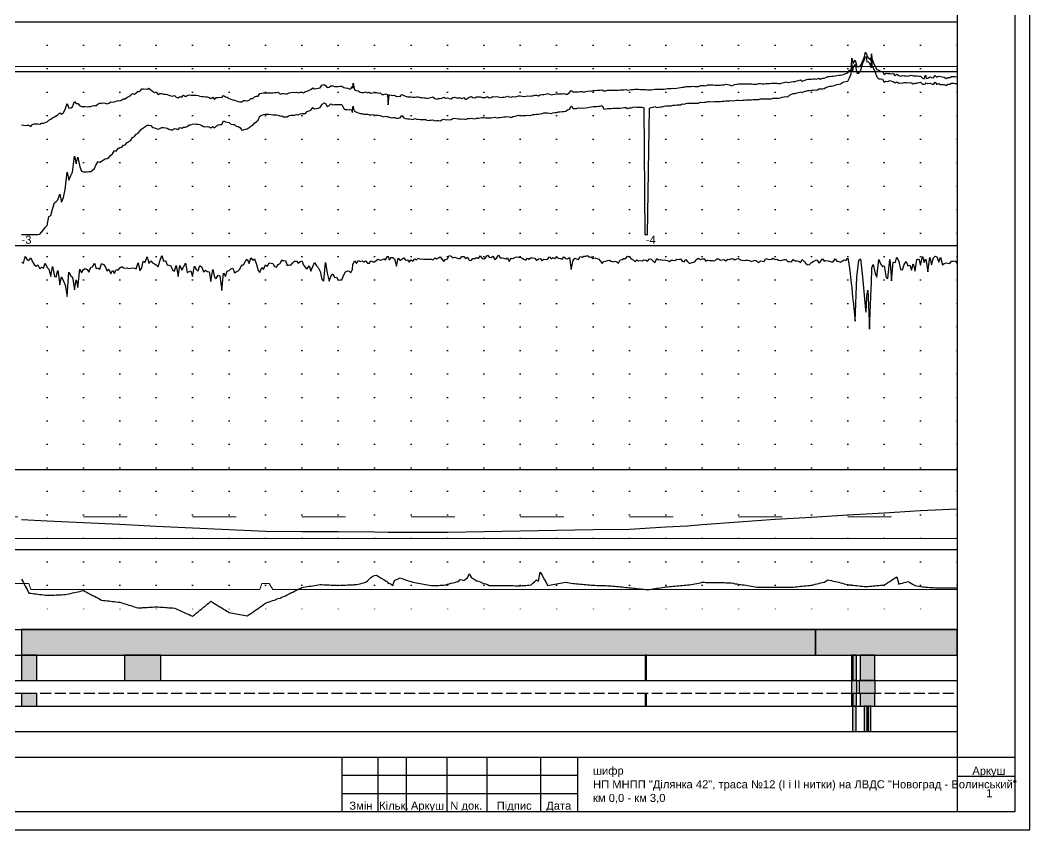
# Model space of a CAD drawing. Header units: millimetres. Extents: x -243 to 1784, y 0 to 1137.
# Drawn here: x 142.6 to 420, y 0 to 222.4 of the extents above; entities that cross this region are included whole.
import ezdxf

# ---------------------------------------------------------------- set-up
doc = ezdxf.new("R2010")
doc.units = ezdxf.units.MM
for name, pattern in [('ACAD_ISO03W100', [30, 12, -18]), ('DOT', [6.35, 0, -6.35]), ('HID-3', [4, 3, -1])]:
    doc.linetypes.add(name, pattern=pattern)
for name, color, linetype in [('График_G', 1, 'Continuous'), ('График_Rгр.', 79, 'Continuous'), ('График_U', 5, 'Continuous'), ('График_UPolar', 3, 'Continuous'), ('График_Глуб', 36, 'Continuous'), ('График_Среза_НеНормативной_Глубины', 10, 'Continuous'), ('Кор сред грунта', 2, 'Continuous'), ('Макет', 7, 'Continuous'), ('Текст', 7, 'Continuous')]:
    doc.layers.add(name, color=color, linetype=linetype)
for name, color, linetype, lineweight in [('График_Rгр_20Ом.', 1, 'Continuous', 0), ('График_Rгр_50Ом.', 76, 'ACAD_ISO03W100', 0), ('График_U_085', 253, 'Continuous', 0), ('График_Нормативной_Глубины', 3, 'Continuous', 0)]:
    doc.layers.add(name, color=color, linetype=linetype, lineweight=lineweight)
doc.styles.get("Standard").update_dxf_attribs({"font": 'arial.ttf'})

# ---------------------------------------------------------------- blocks, each defined once
blk = doc.blocks.new('yellow')
at = {"layer": 'Кор сред грунта'}
h = blk.add_hatch(color=256, dxfattribs=at)
h.dxf.hatch_style = 1
h.paths.add_polyline_path([(0, -3.49), (1, -3.49), (1, 3.49), (0, 3.49)])
blk.add_lwpolyline([(0, -3.49), (1, -3.49), (1, 3.49), (0, 3.49)], close=True, dxfattribs=at)
blk = doc.blocks.new('green')
at = {"layer": 'График_UPolar'}
h = blk.add_hatch(color=256, dxfattribs=at)
h.dxf.hatch_style = 1
h.paths.add_polyline_path([(0, -3.49), (1, -3.49), (1, 3.49), (0, 3.49)])
blk.add_lwpolyline([(0, -3.49), (1, -3.49), (1, 3.49), (0, 3.49)], close=True, dxfattribs=at)
blk = doc.blocks.new('red')
at = {"layer": 'График_G'}
h = blk.add_hatch(color=256, dxfattribs=at)
h.dxf.hatch_style = 1
h.paths.add_polyline_path([(0, -3.49), (1, -3.49), (1, 3.49), (0, 3.49)])
blk.add_lwpolyline([(0, -3.49), (1, -3.49), (1, 3.49), (0, 3.49)], close=True, dxfattribs=at)
blk = doc.blocks.new('red_small')
at = {"layer": 'График_G'}
h = blk.add_hatch(color=256, dxfattribs=at)
h.dxf.hatch_style = 1
h.paths.add_polyline_path([(0, -1.74), (1, -1.74), (1, 1.74), (0, 1.74)])
blk.add_lwpolyline([(0, -1.74), (1, -1.74), (1, 1.74), (0, 1.74)], close=True, dxfattribs=at)
blk = doc.blocks.new('blue_small')
at = {"layer": 'График_U'}
h = blk.add_hatch(color=256, dxfattribs=at)
h.dxf.hatch_style = 1
h.paths.add_polyline_path([(0, -1.74), (1, -1.74), (1, 1.74), (0, 1.74)])
blk.add_lwpolyline([(0, -1.74), (1, -1.74), (1, 1.74), (0, 1.74)], close=True, dxfattribs=at)
blk = doc.blocks.new('dots')
at = {"layer": 'Макет', "linetype": 'DOT', "lineweight": -2}
blk.add_line((0, 0), (0, -167), dxfattribs=at)

msp = doc.modelspace()

# ---------------------------------------------------------------- linework, layer by layer
at = {"layer": 'Defpoints'}
msp.add_lwpolyline([(0, 0), (420, 0), (420, 297), (0, 297)], close=True, dxfattribs=at)
at = {"layer": 'График_G'}
msp.add_lwpolyline([(143, 155.9), (143.5, 155.67), (144, 157.49), (144.5, 156.54), (145, 156.41), (145.5, 157.15), (146, 156.01), (146.5, 155.3), (147, 154.88), (147.5, 155.18), (148, 154.15), (148.5, 154.56), (149, 154.33), (149.5, 155.71), (150, 154.48), (150.5, 153.98), (151, 151.99), (151.5, 154.78), (152, 151.98), (152.5, 151.93), (153, 153.61), (153.5, 149.68), (154, 151.9), (154.5, 150.74), (155, 149.66), (155.5, 146.52), (156, 153.16), (156.5, 152.17), (157, 151.81), (157.5, 148.33), (158, 151.12), (158.5, 148.97), (159, 154.01), (159.5, 153.02), (160, 153.94), (160.5, 154.19), (161, 153.97), (161.5, 153.18), (162, 154.61), (162.5, 154.62), (163, 155.63), (163.5, 154.2), (164, 154.26), (164.5, 154.06), (165, 155.57), (165.5, 155.27), (166, 154.72), (166.5, 153.46), (167, 154.06), (167.5, 152.71), (168, 153.65), (168.5, 152.82), (169, 153.9), (169.5, 153.76), (170, 154.38), (170.5, 154.74), (171, 154.41), (171.5, 154.31), (172, 154.36), (172.5, 154.21), (173, 154.29), (173.5, 154.42), (174, 154.27), (174.5, 154.07), (175, 155.75), (175.5, 153.55), (176, 154.39), (176.3, 155.77), (176.5, 156.21), (177, 155.93), (177.5, 157.36), (178, 155.59), (178.5, 156.34), (179, 155.76), (179.5, 155.44), (180, 155.21), (180.5, 154.62), (181, 156.19), (181.5, 157.76), (182, 156.23), (182.5, 156.4), (183, 155.24), (183.5, 155.15), (184, 154.89), (184.5, 153.82), (185, 153.5), (185.5, 155.06), (186, 152.03), (186.5, 154.99), (187, 153.73), (187.5, 154.58), (188, 155.7), (188.5, 153.08), (189, 153.37), (189.5, 153.54), (190, 151.99), (190.5, 154.83), (191, 154.04), (191.5, 153.59), (192, 155.02), (192.5, 154.59), (193, 153.31), (193.5, 153.75), (194, 153.35), (194.5, 153.3), (195, 150.66), (195.5, 153.94), (196, 151.79), (196.5, 151.43), (197, 152.33), (197.5, 152.2), (198, 148.18), (198.5, 152.94), (199, 151.96), (199.5, 153.49), (200, 153.69), (200.5, 154.07), (201, 154.31), (201.5, 153.03), (202, 153.3), (202.5, 153.59), (203, 154.01), (203.5, 155.19), (204, 155.24), (204.5, 156.2), (205, 156.72), (205.5, 155.57), (206, 157.09), (206.5, 156.45), (207, 156.87), (207.5, 155.34), (208, 153.64), (208.5, 153.11), (209, 154.47), (209.5, 153.92), (210, 155.17), (210.5, 154.75), (211, 155.75), (212, 155.58), (212.5, 154.71), (213, 154.55), (213.5, 155.32), (214, 155.6), (214.5, 156.57), (215, 156.35), (215.5, 156.41), (216, 155.02), (216.5, 155.2), (217, 155.08), (217.5, 155.75), (218, 156.18), (218.5, 156.23), (219, 155.67), (219.5, 156.08), (220, 156.31), (220.5, 155.13), (221, 154.48), (221.5, 154.14), (222, 154.97), (222.5, 153.45), (223, 154.71), (223.5, 155.82), (224, 154.9), (224.5, 154.5), (225, 153.36), (225.5, 151.29), (226, 150.84), (226.5, 155.84), (227, 152.9), (227.5, 150.7), (228, 152.01), (228.5, 152.69), (229, 151.75), (229.5, 151.81), (230, 150.99), (230.5, 151.09), (231, 151.06), (231.5, 152.45), (232, 153.27), (232.5, 153.59), (233, 153.48), (233.5, 153.05), (233.9, 153.9), (234, 155.42), (234.1, 155.61), (234.2, 155.56), (234.5, 156.29), (235, 155.6), (235.5, 156.44), (236, 156.08), (236.5, 156.34), (237, 156.06), (237.5, 156.31), (238, 155.63), (238.5, 155.56), (239, 156.34), (239.5, 156), (240, 156.07), (240.5, 156.53), (241, 156.76), (241.5, 156.53), (242, 156.56), (242.5, 156.84), (243, 156.54), (243.5, 157.54), (243.7, 157.63), (244, 156.46), (244.5, 157.19), (245, 157.19), (245.5, 156.83), (246, 154.86), (246.5, 157.05), (247, 156.44), (247.5, 156.78), (248, 157.09), (248.5, 156.47), (249, 156.62), (249.5, 155.9), (250, 156.58), (250.5, 156.25), (251, 156.88), (251.5, 156.61), (252, 157.05), (252.5, 156.79), (253, 156.87), (253.5, 156.74), (254, 156.74), (254.5, 156.79), (255, 156.77), (255.5, 156.72), (256, 156.58), (256.5, 157.11), (257, 156.9), (257.5, 157.11), (258, 157.44), (258.5, 156.72), (259, 156.13), (259.5, 156.71), (260, 156.86), (260.5, 157.75), (261, 157.55), (261.5, 157.1), (262, 157.35), (262.5, 157.15), (263, 156.99), (263.5, 156.91), (264, 157.47), (264.5, 157.51), (265, 156.94), (265.5, 157.35), (266, 156.45), (266.5, 156.43), (267, 156.95), (267.5, 156.96), (268, 157.2), (268.5, 156.91), (269, 157.72), (269.5, 156.91), (270, 156.9), (270.5, 157.17), (271, 157.83), (271.5, 157.32), (272, 157.22), (272.5, 157.56), (273, 156.68), (273.5, 157.07), (274, 157.87), (274.5, 157.17), (275, 157.14), (275.5, 157.08), (276, 156.9), (276.5, 157.13), (277, 156.1), (277.5, 157.02), (278, 156.99), (278.5, 157.25), (279, 157.37), (279.5, 157.31), (280, 157.35), (280.5, 157.06), (281, 156.79), (281.5, 156.45), (282, 157.02), (282.5, 156.77), (283, 157.25), (283.5, 157.14), (284, 157.06), (284.5, 156.4), (285, 156.89), (285.5, 156.97), (286, 156.27), (286.5, 156.74), (287, 156.64), (287.5, 156.81), (288, 157.38), (288.5, 156.88), (289, 157.2), (289.5, 156.91), (290, 157.3), (290.5, 157.04), (291, 156.92), (291.5, 156.72), (292, 157.42), (292.5, 156.99), (293, 156.85), (293.5, 157.26), (294, 153.96), (294.5, 156.38), (295, 157.07), (295.5, 156.82), (296, 156.71), (296.5, 157.53), (297, 157.32), (297.5, 157.6), (298, 157.55), (298.5, 157.75), (299, 157.27), (299.5, 157.41), (300, 156.95), (300.5, 157.16), (301, 156.92), (301.5, 156.87), (302, 156.31), (302.5, 155.54), (303, 156.13), (303.5, 156.22), (304, 156.44), (304.5, 156.47), (305, 156.18), (305.5, 156.04), (306, 156.25), (306.5, 156), (307, 155.7), (307.5, 156.62), (308, 156.71), (308.5, 156.95), (309, 156.96), (309.5, 157.55), (310, 157.43), (310.5, 156.87), (311, 156.55), (311.5, 156.15), (312, 156.56), (312.5, 156.34), (313, 156.44), (313.5, 156.34), (314, 156.54), (314.5, 156.48), (315, 156.2), (315.5, 156.87), (316, 156.77), (316.5, 156.25), (317, 155.72), (317.5, 156.98), (318, 156.58), (318.5, 156.64), (319, 156.46), (319.5, 156.57), (320, 156.49), (320.5, 156.36), (321, 156.13), (321.5, 156.49), (322, 156.47), (322.5, 156.36), (323, 156.74), (323.5, 156.69), (324, 156.85), (324.5, 156.2), (325, 156.04), (325.5, 156.67), (326, 156.16), (326.5, 155.55), (327, 155.73), (327.5, 155.93), (328, 156.05), (328.5, 156.79), (329, 157.02), (329.5, 156.69), (330, 156.82), (330.5, 156.9), (331, 156.26), (331.5, 156.46), (332, 156.42), (333, 156.38), (333.5, 156.33), (334, 156.84), (334.5, 156.83), (335, 156.47), (335.5, 156.59), (336, 156.63), (336.5, 156.34), (337, 156.75), (337.5, 156.68), (338, 156.97), (338.5, 156.84), (339, 156.58), (339.5, 156.87), (340, 156.92), (340.5, 156.61), (341, 156.45), (341.5, 156.44), (342, 156.52), (342.5, 156.49), (343, 156.41), (343.5, 156.14), (344, 156.3), (344.5, 156.46), (345, 156.22), (345.5, 155.74), (346, 156.27), (346.5, 156.23), (347, 156.12), (347.5, 156.93), (348, 156.78), (348.5, 156.71), (349, 156.73), (349.5, 157.06), (350, 156.65), (350.5, 156.77), (351, 156.49), (351.5, 156.4), (352, 156.53), (352.5, 156.64), (353, 156.68), (353.5, 156.16), (354, 156.15), (354.5, 156.04), (355, 156.65), (355.5, 156.29), (356, 156.28), (356.5, 156.23), (357, 155.85), (357.5, 156.65), (358, 156.14), (358.5, 155.6), (359, 155.22), (359.5, 155.27), (360, 155.89), (360.5, 156.1), (361, 156.44), (361.5, 156.6), (362, 155.8), (362.5, 156.16), (363, 156.86), (363.5, 156.21), (364, 156.44), (364.5, 156.31), (365, 156.25), (365.5, 156.07), (366, 156.06), (366.5, 156.84), (367, 156.2), (367.5, 156.08), (368, 155.93), (368.5, 156.3), (369, 156.61), (369.5, 156.37), (370, 157.03), (370.5, 154.42), (370.9, 150.2), (371, 149.62), (371.1, 149.11), (371.2, 147.51), (371.3, 146.39), (371.4, 145.53), (371.5, 145.17), (372, 139.71), (372.5, 151.79), (373, 156.47), (373.5, 156.86), (374, 151.94), (374.5, 146.86), (374.9, 142.82), (375, 142.23), (375.2, 146.47), (375.5, 148.28), (376, 137.5), (376.4, 148.67), (376.5, 150.12), (376.6, 154.38), (377, 155.28), (377.5, 152.83), (378, 151.85), (378.5, 156.68), (379, 155.46), (379.5, 154.72), (380, 154.94), (380.5, 151.6), (381, 151.43), (381.5, 156.63), (382, 150.8), (382.5, 155.93), (383, 155.81), (383.5, 157.33), (384, 156.11), (384.5, 153.93), (385, 153.83), (385.5, 155.28), (386, 156.11), (386.5, 154.9), (387, 155.11), (387.5, 153.78), (388, 155.48), (388.5, 153.46), (389, 156.71), (389.5, 156.82), (390, 155.14), (390.5, 157.53), (391, 155.86), (391.3, 156.82), (391.5, 156.2), (392, 153.3), (392.5, 157.18), (393, 155.24), (393.5, 157.09), (394, 157.6), (394.5, 157.37), (395, 155.98), (395.5, 157.31), (396, 155.21), (396.5, 155.56), (397, 155.74), (397.5, 155.64), (398, 155.57), (398.5, 156.22), (399, 156.19), (399.5, 156.35), (400, 155.54)], dxfattribs=at)
at = {"layer": 'График_Rгр.'}
msp.add_lwpolyline([(143, 85.27), (150, 84.88), (160, 84.4), (170, 83.93), (180, 83.46), (190, 82.99), (200, 82.51), (210, 82.08), (220, 81.97), (230, 81.91), (240, 81.84), (243.7, 81.81), (250, 81.77), (260, 81.76), (270, 81.93), (280, 82.1), (290, 82.31), (300, 82.52), (310, 82.6), (320, 83.22), (326, 83.54), (330, 83.87), (340, 84.63), (350, 85.35), (360, 85.93), (370, 86.52), (380, 87.1), (390, 87.69), (400, 88.21)], dxfattribs=at)
at = {"layer": 'График_Rгр_20Ом.'}
msp.add_lwpolyline([(100, 80), (400, 80)], dxfattribs=at)
at = {"layer": 'График_Rгр_50Ом.'}
msp.add_lwpolyline([(100, 86), (400, 86)], dxfattribs=at)
at = {"layer": 'График_U'}
msp.add_lwpolyline([(143, 163.5), (143.5, 163.5), (144, 163.5), (144.5, 163.5), (145, 163.5), (145.5, 163.5), (146, 163.5), (146.5, 163.5), (147, 163.5), (147.23, 163.5), (147.5, 163.5), (148, 163.59), (148.5, 164.16), (149, 164.82), (149.5, 165.44), (150, 166.04), (150.5, 168.45), (151, 168.78), (151.5, 170.47), (152, 172.25), (152.5, 172.57), (153, 173.08), (153.5, 174.63), (154, 172.45), (154.5, 173.75), (155, 175.88), (155.5, 180.7), (156, 178.47), (156.5, 179.79), (157, 180.7), (157.5, 185.09), (158, 182.96), (158.5, 184.74), (159, 182.09), (159.5, 180.9), (160, 180.74), (160.5, 180.72), (161, 180.72), (161.5, 180.86), (162, 180.81), (162.5, 181.23), (163, 181.65), (163.5, 182.8), (164, 183.55), (164.5, 183.45), (165, 183.66), (165.5, 184.05), (166, 184.31), (166.5, 184.38), (167, 184.7), (167.5, 185.38), (168, 185.67), (168.5, 186.64), (169, 186.41), (169.5, 187.13), (170, 187.43), (170.5, 187.55), (171, 188.06), (171.5, 188.2), (172, 188.8), (172.5, 189.1), (173, 189.43), (173.5, 190.17), (174, 190.42), (174.5, 191.14), (175, 191.41), (175.5, 191.93), (176, 192.53), (176.3, 192.62), (176.5, 192.83), (177, 193.22), (177.5, 193.57), (178, 193.57), (178.5, 193.45), (179, 192.9), (179.5, 192.85), (180, 192.67), (180.5, 192.52), (181, 192.66), (181.5, 192.97), (182, 192.94), (182.5, 192.8), (183, 192.74), (183.5, 192.46), (184, 192.29), (184.5, 192.29), (185, 192.66), (185.5, 192.6), (186, 192.41), (186.5, 192.96), (187, 192.74), (187.5, 193.06), (188, 193.01), (188.5, 193.19), (189, 193.64), (189.5, 193.68), (190, 193.84), (190.5, 193.98), (191, 193.87), (191.5, 193.87), (192, 193.75), (192.5, 193.48), (193, 193.24), (193.5, 193.13), (194, 193.19), (194.5, 193.08), (195, 192.85), (195.5, 193.19), (196, 192.8), (196.5, 193.33), (197, 193.68), (197.5, 193.78), (198, 193.75), (198.5, 194.79), (199, 194.45), (199.5, 194.36), (200, 194.3), (200.5, 193.88), (201, 193.74), (201.5, 193.74), (202, 193.32), (202.5, 193.18), (203, 192.9), (203.5, 192.16), (204, 192.27), (204.5, 192.5), (205, 192.53), (205.5, 192.94), (206, 193.31), (206.5, 193.61), (207, 194.17), (207.5, 194.56), (208, 194.91), (208.5, 196.02), (209, 196.35), (209.5, 196.54), (210, 196.57), (210.5, 196.6), (211, 196.62), (212, 196.46), (212.5, 196.46), (213, 196.44), (213.5, 196.32), (214, 196.02), (214.5, 196.13), (215, 195.9), (215.5, 195.91), (216, 195.88), (216.5, 196.21), (217, 196.35), (217.5, 196.3), (218, 196.28), (218.5, 196.48), (219, 196.44), (219.5, 196.65), (220, 196.79), (220.5, 196.74), (221, 196.76), (221.5, 197.3), (222, 197.5), (222.5, 197.74), (223, 198.47), (223.5, 198.08), (224, 198.17), (224.5, 198.22), (225, 198.45), (225.5, 199.19), (226, 199.75), (226.5, 199.56), (227, 198.68), (227.5, 198.99), (228, 199.42), (228.5, 199.12), (229, 199.24), (229.5, 199.24), (230, 199.26), (230.5, 199.27), (231, 199.29), (231.5, 198.18), (232, 197.87), (232.5, 197.92), (233, 197.81), (233.5, 197.94), (233.9, 197.07), (234, 198.38), (234.1, 198.78), (234.2, 197.94), (234.5, 197.43), (235, 197.18), (235.5, 197), (236, 196.76), (236.5, 196.76), (237, 196.6), (237.5, 196.62), (238, 196.58), (238.5, 196.46), (239, 196.42), (239.5, 196.53), (240, 196.46), (240.5, 196.32), (241, 196.32), (241.5, 196.25), (242, 196.02), (242.5, 195.88), (243, 196.07), (243.5, 195.86), (243.7, 195.98), (244, 195.77), (244.5, 195.63), (245, 195.67), (245.5, 195.65), (246, 195.46), (246.5, 195.54), (247, 195.61), (247.5, 196.2), (248, 195.56), (248.5, 195.44), (249, 195.28), (249.5, 195.33), (250, 195.23), (250.5, 195.16), (251, 195.38), (251.5, 195.21), (252, 195.23), (252.5, 195.14), (253, 195.11), (253.5, 195.11), (254, 195.1), (254.5, 194.82), (255, 194.92), (255.5, 194.97), (256, 195.01), (256.5, 194.8), (257, 194.84), (257.5, 194.87), (258, 194.8), (258.5, 195.01), (259, 195.23), (259.5, 195.03), (260, 195.17), (260.5, 195.07), (261, 195.17), (261.5, 195.37), (262, 195.53), (262.5, 195.4), (263, 195.31), (263.5, 195.33), (264, 195.21), (264.5, 195.3), (265, 195.14), (265.5, 195.37), (266, 195.4), (266.5, 195.47), (267, 195.37), (267.5, 195.3), (268, 195.47), (268.5, 195.54), (269, 195.58), (269.5, 195.65), (270, 195.7), (270.5, 195.58), (271, 195.58), (271.5, 195.56), (272, 195.58), (272.5, 195.72), (273, 195.74), (273.5, 195.6), (274, 195.67), (274.5, 195.7), (275, 195.78), (275.5, 195.83), (276, 195.88), (276.5, 195.98), (277, 195.91), (277.5, 195.7), (278, 195.97), (278.5, 196.02), (279, 196.18), (279.5, 196.28), (280, 196.18), (280.5, 196.21), (281, 196.25), (281.5, 196.25), (282, 196.3), (282.5, 196.27), (283, 196.35), (283.5, 196.51), (284, 196.5), (284.5, 196.64), (285, 196.64), (285.5, 196.72), (286, 196.81), (286.5, 196.97), (287, 196.97), (287.5, 196.97), (288, 196.83), (288.5, 196.81), (289, 196.95), (289.5, 197.02), (290, 197.07), (290.5, 197.21), (291, 197.23), (291.5, 197.32), (292, 197.32), (292.5, 197.41), (293, 197.78), (293.5, 198.01), (294, 198.8), (294.5, 198.2), (295, 198.11), (295.5, 198.2), (296, 198.31), (296.5, 198.29), (297, 198.36), (297.5, 198.24), (298, 198.34), (298.5, 198.47), (299, 198.52), (299.5, 198.57), (300, 198.69), (300.5, 198.71), (301, 198.75), (301.5, 198.78), (302, 198.82), (302.5, 198.94), (303, 197.97), (303.5, 198.06), (304, 198.11), (304.5, 198.14), (305, 198.15), (305.5, 198.22), (306, 198.25), (306.5, 198.25), (307, 198.25), (307.5, 198.24), (308, 198.33), (308.5, 198.39), (309, 198.43), (309.5, 198.15), (310, 198.3), (310.5, 198.33), (311, 198.48), (311.5, 198.57), (312, 198.56), (312.5, 198.56), (313, 198.52), (313.5, 198.48), (314, 198.47), (314.27, 163.5), (314.5, 163.5), (314.73, 163.5), (315, 163.5), (315.5, 198.29), (316, 198.47), (316.5, 198.56), (317, 198.68), (317.5, 198.47), (318, 198.56), (318.5, 198.61), (319, 198.64), (319.5, 198.84), (320, 198.89), (320.5, 198.92), (321, 198.92), (321.5, 198.92), (322, 199.08), (322.5, 199.1), (323, 199.14), (323.5, 199.16), (324, 199.17), (324.5, 199.47), (325, 199.33), (325.5, 199.52), (326, 199.59), (326.5, 199.62), (327, 199.65), (327.5, 199.63), (328, 199.59), (328.5, 199.58), (329, 199.58), (329.5, 199.93), (330, 199.84), (330.5, 199.87), (331, 199.94), (331.5, 200.05), (332, 200.04), (333, 200.01), (333.5, 200.07), (334, 200.1), (334.5, 200.11), (335, 200.12), (335.5, 200.17), (336, 200.21), (336.5, 200.26), (337, 200.26), (337.5, 200.28), (338, 200.31), (338.5, 200.28), (339, 200.38), (339.5, 200.42), (340, 200.47), (340.5, 200.38), (341, 200.43), (341.5, 200.46), (342, 200.49), (342.5, 200.53), (343, 200.58), (343.5, 200.56), (344, 200.6), (344.5, 200.62), (345, 200.63), (345.5, 200.67), (346, 200.77), (346.5, 200.81), (347, 200.84), (347.5, 200.79), (348, 200.8), (348.5, 200.8), (349, 200.81), (349.5, 200.97), (350, 200.99), (350.5, 201), (351, 201), (351.5, 201.12), (352, 201.27), (352.5, 201.34), (353, 201.41), (353.5, 201.39), (354, 201.86), (354.5, 202.09), (355, 202.32), (355.5, 202.27), (356, 202.48), (356.5, 202.58), (357, 202.69), (357.5, 202.55), (358, 202.81), (358.5, 202.94), (359, 203.08), (359.5, 203.09), (360, 203.18), (360.5, 203.22), (361, 203.27), (361.5, 203.22), (362, 203.53), (362.5, 203.55), (363, 203.59), (363.5, 203.69), (364, 203.89), (364.5, 204.15), (365, 204.27), (365.5, 204.32), (366, 204.38), (366.5, 204.59), (367, 204.74), (367.5, 204.83), (368, 204.91), (368.5, 205.31), (369, 205.5), (369.5, 205.59), (370, 205.68), (370.5, 206.55), (370.9, 207.71), (371, 208.38), (371.1, 210.26), (371.2, 209.84), (371.3, 208.83), (371.4, 208.22), (371.5, 209.31), (372, 210.23), (372.5, 207.85), (373, 207.87), (373.5, 208.4), (374, 210.43), (374.5, 211.44), (374.9, 212.22), (375, 212.46), (375.2, 210.96), (375.5, 211.05), (376, 210.61), (376.4, 209.34), (376.5, 212.06), (376.6, 209.9), (377, 209.36), (377.5, 208.11), (378, 206.88), (378.5, 206.35), (379, 206.28), (379.5, 206.23), (380, 205.35), (380.5, 205.67), (381, 205.61), (381.5, 205.84), (382, 205.63), (382.5, 205.6), (383, 205.21), (383.5, 205.49), (384, 205.14), (384.5, 205.19), (385, 205.16), (385.5, 205.31), (386, 205.3), (386.5, 205.24), (387, 205.31), (387.5, 205.24), (388, 204.96), (388.5, 205.12), (389, 205.14), (389.5, 205.31), (390, 205.35), (390.5, 204.84), (391, 204.84), (391.3, 204.91), (391.5, 205.24), (392, 205), (392.5, 205.14), (393, 204.94), (393.5, 204.75), (394, 205.37), (394.5, 204.72), (395, 205), (395.5, 204.77), (396, 204.79), (396.5, 204.79), (397, 204.47), (397.5, 204.8), (398, 204.82), (398.5, 205.1), (399, 205.08), (399.5, 205.06), (400, 205.03)], dxfattribs=at)
at = {"layer": 'График_U_085'}
msp.add_lwpolyline([(100, 209.7), (400, 209.7)], dxfattribs=at)
at = {"layer": 'График_UPolar'}
msp.add_lwpolyline([(143, 193.65), (143.5, 193.54), (144, 193.47), (144.5, 193.57), (145, 193.56), (145.5, 193.25), (146, 193.73), (146.5, 193.94), (147, 193.92), (147.5, 193.9), (148, 193.88), (148.5, 194.08), (149, 194.16), (149.5, 194.32), (150, 194.53), (150.5, 194.94), (151, 195.19), (151.5, 195.55), (152, 195.9), (152.5, 196.17), (153, 196.45), (153.5, 196.95), (154, 196.6), (154.5, 197.05), (155, 197.88), (155.5, 199.55), (156, 198.21), (156.5, 198.37), (157, 198.59), (157.5, 200.1), (158, 199.5), (158.5, 199.5), (159, 198.87), (159.5, 198.66), (160, 198.68), (160.5, 198.75), (161, 198.59), (161.5, 198.67), (162, 198.73), (162.5, 198.87), (163, 198.95), (163.5, 198.97), (164, 199.41), (164.5, 199.65), (165, 199.58), (165.5, 199.67), (166, 199.62), (166.5, 199.4), (167, 199.6), (167.5, 200.01), (168, 199.86), (168.5, 199.99), (169, 200.2), (169.5, 200.37), (170, 200.28), (170.5, 200.49), (171, 200.79), (171.5, 200.84), (172, 201.29), (172.5, 201.43), (173, 201.86), (173.5, 202.26), (174, 202.08), (174.5, 202.45), (175, 202.92), (175.5, 202.84), (176, 203.57), (176.3, 203.54), (176.5, 203.49), (177, 203.6), (177.5, 203.44), (178, 203.73), (178.5, 203.32), (179, 202.9), (179.5, 202.59), (180, 202.6), (180.5, 201.99), (181, 202.3), (181.5, 202.32), (182, 202.08), (182.5, 202.13), (183, 202.01), (183.5, 201.78), (184, 201.59), (184.5, 201.56), (185, 201.71), (185.5, 201.26), (186, 201.11), (186.5, 201.47), (187, 201.31), (187.5, 201.8), (188, 201.46), (188.5, 201.77), (189, 201.93), (189.5, 201.83), (190, 201.78), (190.5, 201.86), (191, 201.85), (191.5, 201.76), (192, 201.55), (192.5, 201.48), (193, 201.43), (193.5, 201.33), (194, 201.34), (194.5, 201.17), (195, 200.86), (195.5, 201.3), (196, 200.63), (196.5, 201.14), (197, 201.19), (197.5, 201.25), (198, 201.17), (198.5, 201.69), (199, 201.32), (199.5, 201.24), (200, 200.91), (200.5, 200.68), (201, 200.57), (201.5, 200.4), (202, 200.26), (202.5, 200.07), (203, 200.01), (203.5, 199.99), (204, 200.35), (204.5, 200.31), (205, 200.26), (205.5, 200.44), (206, 200.87), (206.5, 200.93), (207, 201.34), (207.5, 201.55), (208, 201.55), (208.5, 202.31), (209, 202.38), (209.5, 202.42), (210, 202.42), (210.5, 202.42), (211, 202.46), (212, 202.49), (212.5, 202.53), (213, 202.59), (213.5, 202.65), (214, 202.08), (214.5, 202.28), (215, 202.32), (215.5, 202.18), (216, 202.2), (216.5, 202.45), (217, 202.51), (217.5, 202.65), (218, 202.51), (218.5, 202.67), (219, 202.5), (219.5, 202.68), (220, 202.65), (220.5, 202.48), (221, 202.82), (221.5, 202.96), (222, 203.2), (222.5, 203.4), (223, 203.83), (223.5, 203.59), (224, 203.62), (224.5, 203.7), (225, 203.82), (225.5, 204.52), (226, 204.71), (226.5, 204.47), (227, 203.92), (227.5, 204.05), (228, 204.37), (228.5, 204.42), (229, 204.23), (229.5, 204.17), (230, 204.21), (230.5, 204.25), (231, 204.29), (231.5, 203.96), (232, 203.85), (232.5, 203.77), (233, 203.59), (233.5, 203.56), (233.9, 204.18), (234, 203.7), (234.1, 205.08), (234.2, 204.58), (234.5, 203.32), (235, 203.11), (235.5, 203), (236, 202.65), (236.5, 202.56), (237, 202.52), (237.5, 202.75), (238, 202.45), (238.5, 202.62), (239, 202.36), (239.5, 202.49), (240, 202.56), (240.5, 202.55), (241, 202.39), (241.5, 202.45), (242, 201.99), (242.5, 201.97), (243, 202.22), (243.5, 201.96), (243.7, 199.14), (244, 201.91), (244.5, 201.78), (245, 201.71), (245.5, 201.86), (246, 201.49), (246.5, 201.56), (247, 201.44), (247.5, 201.97), (248, 201.73), (248.5, 201.55), (249, 201.34), (249.5, 201.35), (250, 201.35), (250.5, 201.23), (251, 201.31), (251.5, 201.35), (252, 201.39), (252.5, 201.16), (253, 201.15), (253.5, 201.13), (254, 201.12), (254.5, 200.91), (255, 201.05), (255.5, 201.19), (256, 201.33), (256.5, 200.88), (257, 200.75), (257.5, 200.92), (258, 200.93), (258.5, 200.98), (259, 201.25), (259.5, 201.03), (260, 201.13), (260.5, 200.94), (261, 200.85), (261.5, 201.15), (262, 201.25), (262.5, 201.11), (263, 201.07), (263.5, 201.08), (264, 200.89), (264.5, 201.19), (265, 200.67), (265.5, 200.94), (266, 201.27), (266.5, 201.41), (267, 201.19), (267.5, 201.08), (268, 201.34), (268.5, 201.32), (269, 201.36), (269.5, 201.22), (270, 201.2), (270.5, 201.2), (271, 201.43), (271.5, 201.12), (272, 201.2), (272.5, 201.46), (273, 201.34), (273.5, 201.43), (274, 201.39), (274.5, 201.18), (275, 201.24), (275.5, 201.29), (276, 201.35), (276.5, 201.54), (277, 201.39), (277.5, 201.28), (278, 201.45), (278.5, 201.35), (279, 201.43), (279.5, 201.62), (280, 201.59), (280.5, 201.55), (281, 201.49), (281.5, 201.53), (282, 201.59), (282.5, 201.58), (283, 201.66), (283.5, 201.67), (284, 201.82), (284.5, 201.85), (285, 201.67), (285.5, 201.87), (286, 202.02), (286.5, 201.98), (287, 202.06), (287.5, 202.24), (288, 202.06), (288.5, 201.87), (289, 201.99), (289.5, 202.12), (290, 202.17), (290.5, 202.17), (291, 202.21), (291.5, 202.21), (292, 202.27), (292.5, 202.08), (293, 202.06), (293.5, 202.56), (294, 203.07), (294.5, 202.73), (295, 202.73), (295.5, 202.76), (296, 202.73), (296.5, 202.81), (297, 202.85), (297.5, 202.65), (298, 202.81), (298.5, 202.88), (299, 203.05), (299.5, 202.92), (300, 203.06), (300.5, 203.14), (301, 203.16), (301.5, 203.18), (302, 203.2), (302.5, 203.25), (303, 203), (303.5, 202.97), (304, 203.18), (304.5, 203.18), (305, 203.21), (305.5, 203.2), (306, 203.2), (306.5, 203.2), (307, 203.22), (307.5, 203.27), (308, 203.29), (308.5, 203.32), (309, 203.39), (309.5, 203.16), (310, 203.32), (310.5, 203.4), (311, 203.42), (311.5, 203.5), (312, 203.48), (312.5, 203.46), (313, 203.39), (313.5, 203.35), (314, 203.34), (314.5, 203.34), (315, 203.31), (315.5, 203.25), (316, 203.29), (316.5, 203.37), (317, 203.5), (317.5, 203.44), (318, 203.46), (318.5, 203.48), (319, 203.48), (319.5, 203.5), (320, 203.6), (320.5, 203.65), (321, 203.69), (321.5, 203.67), (322, 203.74), (322.5, 203.67), (323, 203.75), (323.5, 203.84), (324, 203.92), (324.5, 204.04), (325, 204), (325.5, 204.16), (326, 204.18), (326.5, 204.2), (327, 204.22), (327.5, 204.25), (328, 204.22), (328.5, 204.21), (329, 204.2), (329.5, 204.49), (330, 204.47), (330.5, 204.48), (331, 204.4), (331.5, 204.68), (332, 204.66), (333, 204.63), (333.5, 204.58), (334, 204.59), (334.5, 204.6), (335, 204.61), (335.5, 204.62), (336, 204.63), (336.5, 204.81), (337, 204.73), (337.5, 204.64), (338, 204.39), (338.5, 204.52), (339, 204.77), (339.5, 204.86), (340, 204.94), (340.5, 204.9), (341, 204.91), (341.5, 204.91), (342, 204.92), (342.5, 204.93), (343, 204.93), (343.5, 204.89), (344, 204.85), (344.5, 204.85), (345, 204.84), (345.5, 205), (346, 204.98), (346.5, 204.96), (347, 204.93), (347.5, 205.01), (348, 205.03), (348.5, 205.05), (349, 205.07), (349.5, 205.08), (350, 205.07), (350.5, 205.07), (351, 205.06), (351.5, 205.02), (352, 205.17), (352.5, 205.33), (353, 205.49), (353.5, 205.33), (354, 205.41), (354.5, 205.49), (355, 205.58), (355.5, 205.58), (356, 205.71), (356.5, 205.85), (357, 205.99), (357.5, 205.63), (358, 205.83), (358.5, 206.03), (359, 206.23), (359.5, 206.2), (360, 206.23), (360.5, 206.27), (361, 206.3), (361.5, 206.18), (362, 206.53), (362.5, 206.25), (363, 206.52), (363.5, 206.5), (364, 206.67), (364.5, 206.92), (365, 206.96), (365.5, 207), (366, 207.04), (366.5, 207.15), (367, 207.21), (367.5, 207.27), (368, 207.33), (368.5, 207.43), (369, 207.61), (369.5, 207.79), (370, 207.97), (370.5, 208.64), (370.9, 208.64), (371, 209.58), (371.1, 211.94), (371.2, 211.58), (371.3, 210.93), (371.4, 210.65), (371.5, 210.53), (372, 211.47), (372.5, 209.67), (373, 209.65), (373.5, 209.97), (374, 211.07), (374.5, 212.18), (374.9, 213.62), (375, 213.28), (375.2, 212.78), (375.5, 212.12), (376, 211.93), (376.4, 211.21), (376.5, 213.15), (376.6, 211.91), (377, 210.9), (377.5, 209.69), (378, 208.83), (378.5, 208.64), (379, 208.39), (379.5, 208.31), (380, 207.51), (380.5, 207.86), (381, 207.73), (381.5, 207.81), (382, 207.71), (382.5, 207.73), (383, 207.09), (383.5, 207.55), (384, 207.19), (384.5, 207.08), (385, 207.22), (385.5, 207.15), (386, 207.13), (386.5, 207.03), (387, 207.22), (387.5, 207.35), (388, 207.09), (388.5, 207.16), (389, 207.1), (389.5, 207), (390, 207.04), (390.5, 206.47), (391, 206.33), (391.3, 207.32), (391.5, 206.44), (392, 206.49), (392.5, 206.81), (393, 206.7), (393.5, 206.56), (394, 207.22), (394.5, 206.77), (395, 207), (395.5, 206.92), (396, 206.84), (396.5, 206.78), (397, 206.4), (397.5, 206.65), (398, 206.67), (398.5, 206.99), (399, 206.95), (399.5, 206.92), (400, 206.88)], dxfattribs=at)
at = {"layer": 'График_Глуб'}
for points in [[(143.61, 67.7), (144, 66.95), (144.5, 66), (145, 65.04), (145.5, 64.98), (146, 64.92), (146.5, 64.86), (147, 64.79), (147.5, 64.73), (148, 64.67), (148.5, 64.61), (149, 64.55), (149.5, 64.49), (150, 64.43), (150.5, 64.44), (151, 64.46), (151.5, 64.48), (152, 64.5), (152.5, 64.52), (153, 64.54), (153.5, 64.56), (154, 64.58), (154.5, 64.6), (155, 64.61), (155.5, 64.72), (156, 64.84), (156.5, 64.95), (157, 65.06), (157.5, 65.17), (158, 65.28), (158.5, 65.39), (159, 65.5), (159.5, 65.61), (160, 65.72), (160.5, 65.46), (161, 65.19), (161.5, 64.93), (162, 64.67), (162.5, 64.41), (163, 64.14), (163.5, 63.88), (164, 63.62), (164.5, 63.36), (165, 63.09), (165.5, 63.03), (166, 62.97), (166.5, 62.92), (167, 62.86), (167.5, 62.8), (168, 62.74), (168.5, 62.68), (169, 62.62), (169.5, 62.56), (170, 62.5), (170.5, 62.35), (171, 62.19), (171.5, 62.04), (172, 61.88), (172.5, 61.73), (173, 61.58), (173.5, 61.42), (174, 61.27), (174.5, 61.11), (175, 60.96), (175.5, 60.99), (176, 61.02), (176.3, 61.04), (176.5, 61.05), (177, 61.08), (177.5, 61.11), (178, 61.14), (178.5, 61.17), (179, 61.19), (179.5, 61.22), (180, 61.25), (180.5, 61.22), (181, 61.18), (181.5, 61.15), (182, 61.12), (182.5, 61.08), (183, 61.05), (183.5, 61.01), (184, 60.98), (184.5, 60.94), (185, 60.91), (185.5, 60.68), (186, 60.46), (186.5, 60.24), (187, 60.01), (187.5, 59.79), (188, 59.56), (188.5, 59.34), (189, 59.11), (189.5, 58.89), (190, 58.66), (190.5, 59.07), (191, 59.49), (191.5, 59.9), (192, 60.31), (192.5, 60.72), (193, 61.13), (193.5, 61.54), (194, 61.95), (194.5, 62.36), (195, 62.77), (195.5, 62.46), (196, 62.16), (196.5, 61.86), (197, 61.55), (197.5, 61.25), (198, 60.94), (198.5, 60.64), (199, 60.34), (199.5, 60.03), (200, 59.73), (200.5, 59.63), (201, 59.53), (201.5, 59.44), (202, 59.34), (202.5, 59.24), (203, 59.15), (203.5, 59.05), (204, 58.95), (204.5, 58.86), (205, 58.76), (205.5, 59.11), (206, 59.45), (206.5, 59.8), (207, 60.14), (207.5, 60.49), (208, 60.84), (208.5, 61.18), (209, 61.53), (209.5, 61.88), (210, 62.22), (210.5, 62.4), (211, 62.59), (212, 62.95), (212.5, 63.13), (213, 63.32), (213.5, 63.5), (214, 63.68), (214.5, 63.87), (215, 64.05), (215.5, 64.3), (216, 64.55), (216.5, 64.8), (217, 65.06), (217.5, 65.31), (218, 65.56), (218.5, 65.81), (218.87, 66)], [(314.76, 66), (315, 65.97), (315.17, 66)]]:
    msp.add_lwpolyline(points, dxfattribs=at)
at = {"layer": 'График_Нормативной_Глубины'}
msp.add_lwpolyline([(131, 67.7), (143, 67.7), (143.5, 67.7), (144, 67.7), (144.5, 67.7), (145, 67.7), (145.5, 66), (146, 66), (146.5, 66), (147, 66), (147.5, 66), (148, 66), (148.5, 66), (149, 66), (149.5, 66), (150, 66), (150.5, 66), (151, 66), (151.5, 66), (152, 66), (152.5, 66), (153, 66), (153.5, 66), (154, 66), (154.5, 66), (155, 66), (155.5, 66), (156, 66), (156.5, 66), (157, 66), (157.5, 66), (158, 66), (158.5, 66), (159, 66), (159.5, 66), (160, 66), (160.5, 66), (161, 66), (161.5, 66), (162, 66), (162.5, 66), (163, 66), (163.5, 66), (164, 66), (164.5, 66), (165, 66), (165.5, 66), (166, 66), (166.5, 66), (167, 66), (167.5, 66), (168, 66), (168.5, 66), (169, 66), (169.5, 66), (170, 66), (170.5, 66), (171, 66), (171.5, 66), (172, 66), (172.5, 66), (173, 66), (173.5, 66), (174, 66), (174.5, 66), (175, 66), (175.5, 66), (176, 66), (176.3, 66), (176.5, 66), (177, 66), (177.5, 66), (178, 66), (178.5, 66), (179, 66), (179.5, 66), (180, 66), (180.5, 66), (181, 66), (181.5, 66), (182, 66), (182.5, 66), (183, 66), (183.5, 66), (184, 66), (184.5, 66), (185, 66), (185.5, 66), (186, 66), (186.5, 66), (187, 66), (187.5, 66), (188, 66), (188.5, 66), (189, 66), (189.5, 66), (190, 66), (190.5, 66), (191, 66), (191.5, 66), (192, 66), (192.5, 66), (193, 66), (193.5, 66), (194, 66), (194.5, 66), (195, 66), (195.5, 66), (196, 66), (196.5, 66), (197, 66), (197.5, 66), (198, 66), (198.5, 66), (199, 66), (199.5, 66), (200, 66), (200.5, 66), (201, 66), (201.5, 66), (202, 66), (202.5, 66), (203, 66), (203.5, 66), (204, 66), (204.5, 66), (205, 66), (205.5, 66), (206, 66), (206.5, 66), (207, 66), (207.5, 66), (208, 66), (208.5, 66), (209, 67.7), (209.5, 67.7), (210, 67.7), (210.5, 67.7), (211, 67.7), (212, 66), (212.5, 66), (213, 66), (213.5, 66), (214, 66), (214.5, 66), (215, 66), (215.5, 66), (216, 66), (216.5, 66), (217, 66), (217.5, 66), (218, 66), (218.5, 66), (219, 66), (219.5, 66), (220, 66), (220.5, 66), (221, 66), (221.5, 66), (222, 66), (222.5, 66), (223, 66), (223.5, 66), (224, 66), (224.5, 66), (225, 66), (225.5, 66), (226, 66), (226.5, 66), (227, 66), (227.5, 66), (228, 66), (228.5, 66), (229, 66), (229.5, 66), (230, 66), (230.5, 66), (231, 66), (231.5, 66), (232, 66), (232.5, 66), (233, 66), (233.5, 66), (233.9, 66), (234, 66), (234.1, 66), (234.2, 66), (234.5, 66), (235, 66), (235.5, 66), (236, 66), (236.5, 66), (237, 66), (237.5, 66), (238, 66), (238.5, 66), (239, 66), (239.5, 66), (240, 66), (240.5, 66), (241, 66), (241.5, 66), (242, 66), (242.5, 66), (243, 66), (243.5, 66), (243.7, 66), (244, 66), (244.5, 66), (245, 66), (245.5, 66), (246, 66), (246.5, 66), (247, 66), (247.5, 66), (248, 66), (248.5, 66), (249, 66), (249.5, 66), (250, 66), (250.5, 66), (251, 66), (251.5, 66), (252, 66), (252.5, 66), (253, 66), (253.5, 66), (254, 66), (254.5, 66), (255, 66), (255.5, 66), (256, 66), (256.5, 66), (257, 66), (257.5, 66), (258, 66), (258.5, 66), (259, 66), (259.5, 66), (260, 66), (260.5, 66), (261, 66), (261.5, 66), (262, 66), (262.5, 66), (263, 66), (263.5, 66), (264, 66), (264.5, 66), (265, 66), (265.5, 66), (266, 66), (266.5, 66), (267, 66), (267.5, 66), (268, 66), (268.5, 66), (269, 66), (269.5, 66), (270, 66), (270.5, 66), (271, 66), (271.5, 66), (272, 66), (272.5, 66), (273, 66), (273.5, 66), (274, 66), (274.5, 66), (275, 66), (275.5, 66), (276, 66), (276.5, 66), (277, 66), (277.5, 66), (278, 66), (278.5, 66), (279, 66), (279.5, 66), (280, 66), (280.5, 66), (281, 66), (281.5, 66), (282, 66), (282.5, 66), (283, 66), (283.5, 66), (284, 66), (284.5, 66), (285, 66), (285.5, 66), (286, 66), (286.5, 66), (287, 66), (287.5, 66), (288, 66), (288.5, 66), (289, 66), (289.5, 66), (290, 66), (290.5, 66), (291, 66), (291.5, 66), (292, 66), (292.5, 66), (293, 66), (293.5, 66), (294, 66), (294.5, 66), (295, 66), (295.5, 66), (296, 66), (296.5, 66), (297, 66), (297.5, 66), (298, 66), (298.5, 66), (299, 66), (299.5, 66), (300, 66), (300.5, 66), (301, 66), (301.5, 66), (302, 66), (302.5, 66), (303, 66), (303.5, 66), (304, 66), (304.5, 66), (305, 66), (305.5, 66), (306, 66), (306.5, 66), (307, 66), (307.5, 66), (308, 66), (308.5, 66), (309, 66), (309.5, 66), (310, 66), (310.5, 66), (311, 66), (311.5, 66), (312, 66), (312.5, 66), (313, 66), (313.5, 66), (314, 66), (314.5, 66), (315, 66), (315.5, 66), (316, 66), (316.5, 66), (317, 66), (317.5, 66), (318, 66), (318.5, 66), (319, 66), (319.5, 66), (320, 66), (320.5, 66), (321, 66), (321.5, 66), (322, 66), (322.5, 66), (323, 66), (323.5, 66), (324, 66), (324.5, 66), (325, 66), (325.5, 66), (326, 66), (326.5, 66), (327, 66), (327.5, 66), (328, 66), (328.5, 66), (329, 66), (329.5, 66), (330, 66), (330.5, 66), (331, 66), (331.5, 66), (332, 66), (333, 66), (333.5, 66), (334, 66), (334.5, 66), (335, 66), (335.5, 66), (336, 66), (336.5, 66), (337, 66), (337.5, 66), (338, 66), (338.5, 66), (339, 66), (339.5, 66), (340, 66), (340.5, 66), (341, 66), (341.5, 66), (342, 66), (342.5, 66), (343, 66), (343.5, 66), (344, 66), (344.5, 66), (345, 66), (345.5, 66), (346, 66), (346.5, 66), (347, 66), (347.5, 66), (348, 66), (348.5, 66), (349, 66), (349.5, 66), (350, 66), (350.5, 66), (351, 66), (351.5, 66), (352, 66), (352.5, 66), (353, 66), (353.5, 66), (354, 66), (354.5, 66), (355, 66), (355.5, 66), (356, 66), (356.5, 66), (357, 66), (357.5, 66), (358, 66), (358.5, 66), (359, 66), (359.5, 66), (360, 66), (360.5, 66), (361, 66), (361.5, 66), (362, 66), (362.5, 66), (363, 66), (363.5, 66), (364, 66), (364.5, 66), (365, 66), (365.5, 66), (366, 66), (366.5, 66), (367, 66), (367.5, 66), (368, 66), (368.5, 66), (369, 66), (369.5, 66), (370, 66), (370.5, 66), (370.9, 66), (371, 66), (371.1, 66), (371.2, 66), (371.3, 66), (371.4, 66), (371.5, 66), (372, 66), (372.5, 66), (373, 66), (373.5, 66), (374, 66), (374.5, 66), (374.9, 66), (375, 66), (375.2, 66), (375.5, 66), (376, 66), (376.4, 66), (376.5, 66), (376.6, 66), (377, 66), (377.5, 66), (378, 66), (378.5, 66), (379, 66), (379.5, 66), (380, 66), (380.5, 66), (381, 66), (381.5, 66), (382, 66), (382.5, 66), (383, 66), (383.5, 66), (384, 66), (384.5, 66), (385, 66), (385.5, 66), (386, 66), (386.5, 66), (387, 66), (387.5, 66), (388, 66), (388.5, 66), (389, 66), (389.5, 66), (390, 66), (390.5, 66), (391, 66), (391.3, 66), (391.5, 66), (392, 66), (392.5, 66), (393, 66), (393.5, 66), (394, 66), (394.5, 66), (395, 66), (395.5, 66), (396, 66), (396.5, 66), (397, 66), (397.5, 66), (398, 66), (398.5, 66), (399, 66), (399.5, 66), (400, 66)], dxfattribs=at)
at = {"layer": 'График_Среза_НеНормативной_Глубины'}
for points in [[(218.87, 66), (219, 66.07), (219.5, 66.32), (220, 66.57), (220.5, 66.65), (221, 66.73), (221.5, 66.81), (222, 66.89), (222.5, 66.97), (223, 67.05), (223.5, 67.13), (224, 67.21), (224.5, 67.29), (225, 67.37), (225.5, 67.35), (226, 67.33), (226.5, 67.31), (227, 67.29), (227.5, 67.27), (228, 67.25), (228.5, 67.23), (229, 67.21), (229.5, 67.18), (230, 67.16), (230.5, 67.19), (231, 67.21), (231.5, 67.23), (232, 67.25), (232.5, 67.27), (233, 67.29), (233.5, 67.31), (233.9, 67.33), (234, 67.33), (234.1, 67.34), (234.2, 67.34), (234.5, 67.36), (235, 67.38), (235.5, 67.48), (236, 67.59), (236.5, 67.73), (237, 67.87), (237.5, 68.01), (238, 68.44), (238.5, 68.86), (239, 69.29), (239.5, 69.71), (240, 69.84), (240.5, 69.97), (241, 69.66), (241.5, 69.35), (242, 69.03), (242.5, 68.72), (243, 68.41), (243.5, 68.1), (243.7, 67.7), (244, 67.79), (244.5, 67.48), (245, 67.16), (245.5, 68.52), (246, 68.75), (246.5, 68.98), (247, 69.2), (247.5, 69.03), (248, 68.86), (248.5, 68.69), (249, 68.52), (249.5, 68.35), (250, 68.18), (250.5, 68.01), (251, 67.92), (251.5, 67.83), (252, 67.74), (252.5, 67.65), (253, 67.55), (253.5, 67.46), (254, 67.37), (254.5, 67.28), (255, 67.19), (255.5, 67.09), (256, 67.11), (256.5, 67.13), (257, 67.14), (257.5, 67.16), (258, 67.18), (258.5, 67.2), (259, 67.21), (259.5, 67.34), (260, 67.47), (260.5, 67.59), (261, 67.72), (261.5, 67.85), (262, 67.97), (262.5, 68.1), (263, 68.23), (263.5, 68.78), (264, 68.65), (264.5, 68.52), (265, 68.86), (265.5, 69.2), (266, 70.31), (266.5, 69.37), (267, 69.06), (267.5, 68.75), (268, 68.44), (268.5, 68.26), (269, 68.08), (269.5, 67.89), (270, 67.71), (270.5, 67.53), (271, 67.35), (271.5, 67.16), (272, 67.16), (272.5, 67.15), (273, 67.15), (273.5, 67.14), (274, 67.13), (274.5, 67.13), (275, 67.12), (275.5, 67.11), (276, 67.1), (276.5, 67.1), (277, 67.09), (277.5, 67.08), (278, 67.07), (278.5, 67.06), (279, 67.05), (279.5, 67.04), (280, 67.03), (280.5, 67.07), (281, 67.11), (281.5, 67.16), (282, 67.2), (282.5, 67.24), (283, 67.28), (283.5, 67.76), (284, 68.23), (284.5, 68.69), (285, 68.27), (285.5, 70.82), (286, 69.91), (286.5, 68.99), (287, 68.08), (287.5, 67.16), (288, 67.25), (288.5, 67.33), (289, 67.42), (289.5, 67.5), (290, 67.59), (290.5, 67.67), (291, 67.76), (291.5, 67.84), (292, 67.93), (292.5, 68.01), (293, 67.92), (293.5, 67.83), (294, 67.73), (294.5, 67.69), (295, 67.64), (295.5, 67.6), (296, 67.55), (296.5, 67.51), (297, 67.46), (297.5, 67.42), (298, 67.37), (298.5, 67.33), (299, 67.28), (299.5, 67.24), (300, 67.19), (300.5, 67.17), (301, 67.16), (301.5, 67.14), (302, 67.12), (302.5, 67.11), (303, 67.09), (303.5, 67.07), (304, 67.05), (304.5, 67.04), (305, 67.02), (305.5, 66.97), (306, 66.92), (306.5, 66.86), (307, 66.81), (307.5, 66.76), (308, 66.71), (308.5, 66.65), (309, 66.6), (309.5, 66.55), (310, 66.5), (310.5, 66.44), (311, 66.39), (311.5, 66.34), (312, 66.29), (312.5, 66.24), (313, 66.18), (313.5, 66.13), (314, 66.08), (314.5, 66.03), (314.76, 66)], [(315.17, 66), (315.5, 66.05), (316, 66.12), (316.5, 66.2), (317, 66.27), (317.5, 66.35), (318, 66.42), (318.5, 66.5), (319, 66.57), (319.5, 66.64), (320, 66.72), (320.5, 66.77), (321, 66.82), (321.5, 66.87), (322, 66.91), (322.5, 66.96), (323, 67.01), (323.5, 67.06), (324, 67.11), (324.5, 67.16), (325, 67.21), (325.5, 67.25), (326, 67.28), (326.5, 67.32), (327, 67.41), (327.5, 67.5), (328, 67.6), (328.5, 67.69), (329, 67.75), (329.5, 67.82), (330, 68.01), (330.5, 68.01), (331, 67.98), (331.5, 67.97), (332, 67.96), (333, 67.95), (333.5, 67.94), (334, 67.93), (334.5, 67.92), (335, 67.91), (335.5, 67.9), (336, 67.9), (336.5, 67.89), (337, 67.88), (337.5, 67.87), (338, 67.84), (338.5, 67.78), (339, 67.59), (339.5, 67.53), (340, 67.46), (340.5, 67.4), (341, 67.33), (341.5, 67.27), (342, 67.21), (342.5, 67.14), (343, 67.05), (343.5, 66.96), (344, 66.87), (344.5, 66.78), (345, 66.69), (345.5, 66.69), (346, 66.69), (346.5, 66.68), (347, 66.68), (347.5, 66.68), (348, 66.68), (348.5, 66.67), (349, 66.67), (349.5, 66.67), (350, 66.67), (350.5, 66.67), (351, 66.67), (351.5, 66.67), (352, 66.68), (352.5, 66.68), (353, 66.68), (353.5, 66.68), (354, 66.69), (354.5, 66.69), (355, 66.69), (355.5, 66.74), (356, 66.79), (356.5, 66.84), (357, 66.89), (357.5, 66.94), (358, 66.99), (358.5, 67.04), (359, 67.09), (359.5, 67.15), (360, 67.2), (360.5, 67.33), (361, 67.47), (361.5, 67.61), (362, 67.71), (362.5, 67.81), (363, 67.91), (363.5, 68.01), (364, 68.35), (364.5, 68.69), (365, 68.58), (365.5, 68.46), (366, 68.34), (366.5, 68.23), (367, 68.11), (367.5, 67.99), (368, 67.88), (368.5, 67.76), (369, 67.53), (369.5, 67.46), (370, 67.39), (370.5, 67.32), (370.9, 67.26), (371, 67.25), (371.1, 67.23), (371.2, 67.22), (371.3, 67.21), (371.4, 67.2), (371.5, 67.18), (372, 67.13), (372.5, 67.07), (373, 67.01), (373.5, 66.96), (374, 66.9), (374.5, 66.84), (374.9, 66.8), (375, 66.79), (375.2, 66.81), (375.5, 66.84), (376, 66.89), (376.4, 66.93), (376.5, 66.94), (376.6, 66.95), (377, 66.99), (377.5, 67.04), (378, 67.08), (378.5, 67.13), (379, 67.18), (379.5, 67.23), (380, 67.28), (380.5, 67.61), (381, 67.93), (381.5, 68.25), (382, 68.58), (382.5, 68.9), (383, 69.22), (383.5, 69.54), (384, 67.5), (384.5, 67.64), (385, 67.78), (385.5, 67.91), (386, 68.05), (386.5, 68.18), (387, 67.93), (387.5, 67.67), (388, 67.42), (388.5, 67.16), (389, 67.04), (389.5, 66.92), (390, 66.8), (390.5, 66.76), (391, 66.72), (391.3, 66.7), (391.5, 66.69), (392, 66.65), (392.5, 66.61), (393, 66.58), (393.5, 66.54), (394, 66.5), (394.5, 66.47), (395, 66.43), (395.5, 66.44), (396, 66.44), (396.5, 66.45), (397, 66.45), (397.5, 66.46), (398, 66.46), (398.5, 66.47), (399, 66.47), (399.5, 66.48), (400, 66.48)], [(143, 68.86), (143.5, 67.91), (143.61, 67.7)]]:
    msp.add_lwpolyline(points, dxfattribs=at)
at = {"layer": 'Макет', "lineweight": -2}
for p, q in [((415.96, 5), (415.96, 291.97)), ((400, 232), (400, 20)), ((30.96, 222), (400, 222)), ((30.96, 160.5), (400, 160.5)), ((30.96, 99), (400, 99)), ((30.96, 77), (400, 77)), ((30.96, 55), (400, 55)), ((30.96, 48), (400, 48)), ((30.96, 41), (400, 41)), ((30.96, 34), (400, 34)), ((30.96, 27), (400, 27)), ((30.96, 20), (415.96, 20)), ((20, 5), (415.96, 5))]:
    msp.add_line(p, q, dxfattribs=at)
at = {"layer": 'Макет', "linetype": 'DOT', "lineweight": -2}
msp.add_line((400, 222), (400, 55), dxfattribs=at)
at = {"layer": 'Макет', "linetype": 'HID-3', "lineweight": -2}
msp.add_line((92.13, 37.5), (400, 37.5), dxfattribs=at)
at = {"layer": 'Макет', "color": 7}
for points in [[(230.96, 20), (230.96, 5)], [(230.96, 20), (295.78, 20)], [(240.89, 20), (240.89, 5)], [(248.78, 5), (248.78, 20)], [(259.86, 20), (259.86, 5)], [(270.78, 20), (270.78, 5)], [(285.68, 5), (285.68, 20)], [(295.78, 5), (295.78, 20)], [(230.96, 15), (295.78, 15)], [(230.96, 10), (295.78, 10)]]:
    msp.add_lwpolyline(points, dxfattribs=at)
at = {"layer": 'Макет'}
for points in [[(400, 20), (400, 5)], [(400, 14.73), (415.96, 14.73)]]:
    msp.add_lwpolyline(points, dxfattribs=at)
at = {"layer": 'Текст'}
msp.add_lwpolyline([(100, 208.3), (400, 208.3)], dxfattribs=at)

# ---------------------------------------------------------------- block references
at = {"layer": 'График_Rгр_50Ом.'}
for name, p, xscale in [('red', (143, 44.5), 4.199999999999989), ('red', (171.3, 44.5), 10), ('red', (314.3, 44.5), 0.3999999999999773), ('red', (371, 44.5), 0.4000000000000341), ('red', (373.4, 44.5), 4), ('red_small', (371, 39.25), 1.5), ('red_small', (373.1, 39.25), 4.400000000000034), ('red_small', (143, 35.75), 4.199999999999989), ('blue_small', (314.3, 35.75), 0.3999999999999773), ('red_small', (371, 35.75), 0.4000000000000341), ('red_small', (373.4, 35.75), 4), ('red', (374.5, 30.5), 0.8000000000000114), ('red', (375.6, 30.5), 0.7000000000000455)]:
    msp.add_blockref(name, p, dxfattribs=dict(at, xscale=xscale))
for name, p in [('red', (371.4, 44.5)), ('red_small', (371.4, 35.75)), ('red', (371.3, 30.5))]:
    msp.add_blockref(name, p, dxfattribs=at)
at = {"layer": 'Текст'}
for p in [(150, 222), (160, 222), (170, 222), (180, 222), (190, 222), (200, 222), (210, 222), (220, 222), (230, 222), (240, 222), (250, 222), (260, 222), (270, 222), (280, 222), (290, 222), (300, 222), (310, 222), (320, 222), (330, 222), (340, 222), (350, 222), (360, 222), (370, 222), (380, 222), (390, 222)]:
    msp.add_blockref('dots', p, dxfattribs=at)
for name, p, xscale in [('yellow', (143, 51.5), 218.1), ('green', (361.1, 51.5), 38.89999999999998)]:
    msp.add_blockref(name, p, dxfattribs=dict(at, xscale=xscale))

# ---------------------------------------------------------------- texts
at = {"layer": 'График_U'}
for s, p in [('-3', (143, 161)), ('-4', (314.5, 161))]:
    msp.add_text(s, height=2.2, dxfattribs=at).set_placement(p)
at = {"layer": 'Текст'}
for s, p in [('шифр', (300, 15.15)), ('НП МНПП "Ділянка 42", траса №12 (І і ІІ нитки) на ЛВДС "Новоград - Волинський"', (300, 11.4)), ('км 0,0 - км 3,0', (300, 7.65))]:
    msp.add_text(s, height=2.2, dxfattribs=at).set_placement(p)
at = {"layer": 'Текст', "char_height": 2.2, "attachment_point": 1}
for s, insert, width in [('Аркуш', (404.21, 17.3), 5.5314), ('1', (408.03, 11.15), 1.708), ('Змiн', (233.05, 7.73), 5.5314), ('Кiльк.', (241.25, 7.73), 5.5314), ('Аркуш', (249.96, 7.73), 5.5314), ('N док.', (260.78, 7.73), 10.4342), ('Пiдпис', (273.54, 7.73), 5.5314), ('Дата', (287.11, 7.73), 5.5314)]:
    msp.add_mtext(s, dxfattribs=dict(at, insert=insert, width=width))

doc.saveas('drawing.dxf')
